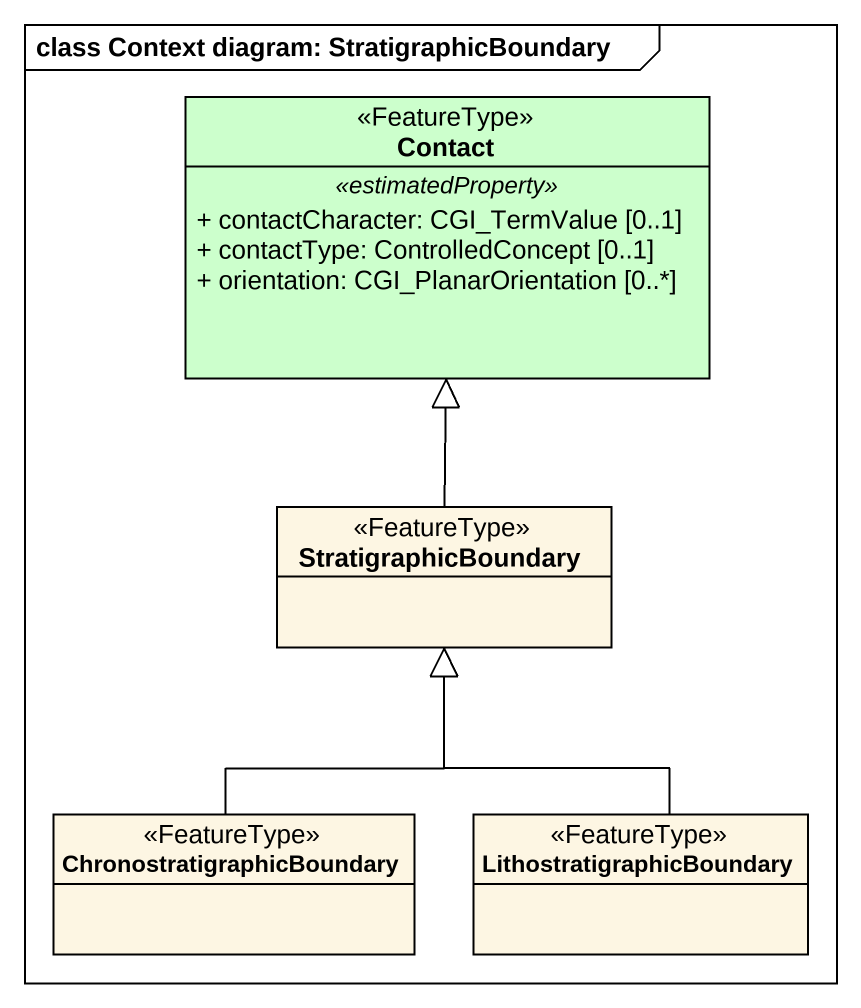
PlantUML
@startuml
mainframe class Context diagram: StratigraphicBoundary
hide circle
hide empty members
skinparam classAttributeIconSize 0
class Contact <<FeatureType>> #CCFFCC {
  .. <<estimatedProperty>> ..
  + contactCharacter: CGI_TermValue [0..1]
  + contactType: ControlledConcept [0..1]
  + orientation: CGI_PlanarOrientation [0..*]
}
class StratigraphicBoundary <<FeatureType>>
class ChronostratigraphicBoundary <<FeatureType>>
class LithostratigraphicBoundary <<FeatureType>>
StratigraphicBoundary -up-|> Contact
ChronostratigraphicBoundary -up-|> StratigraphicBoundary
LithostratigraphicBoundary -up-|> StratigraphicBoundary
@enduml
